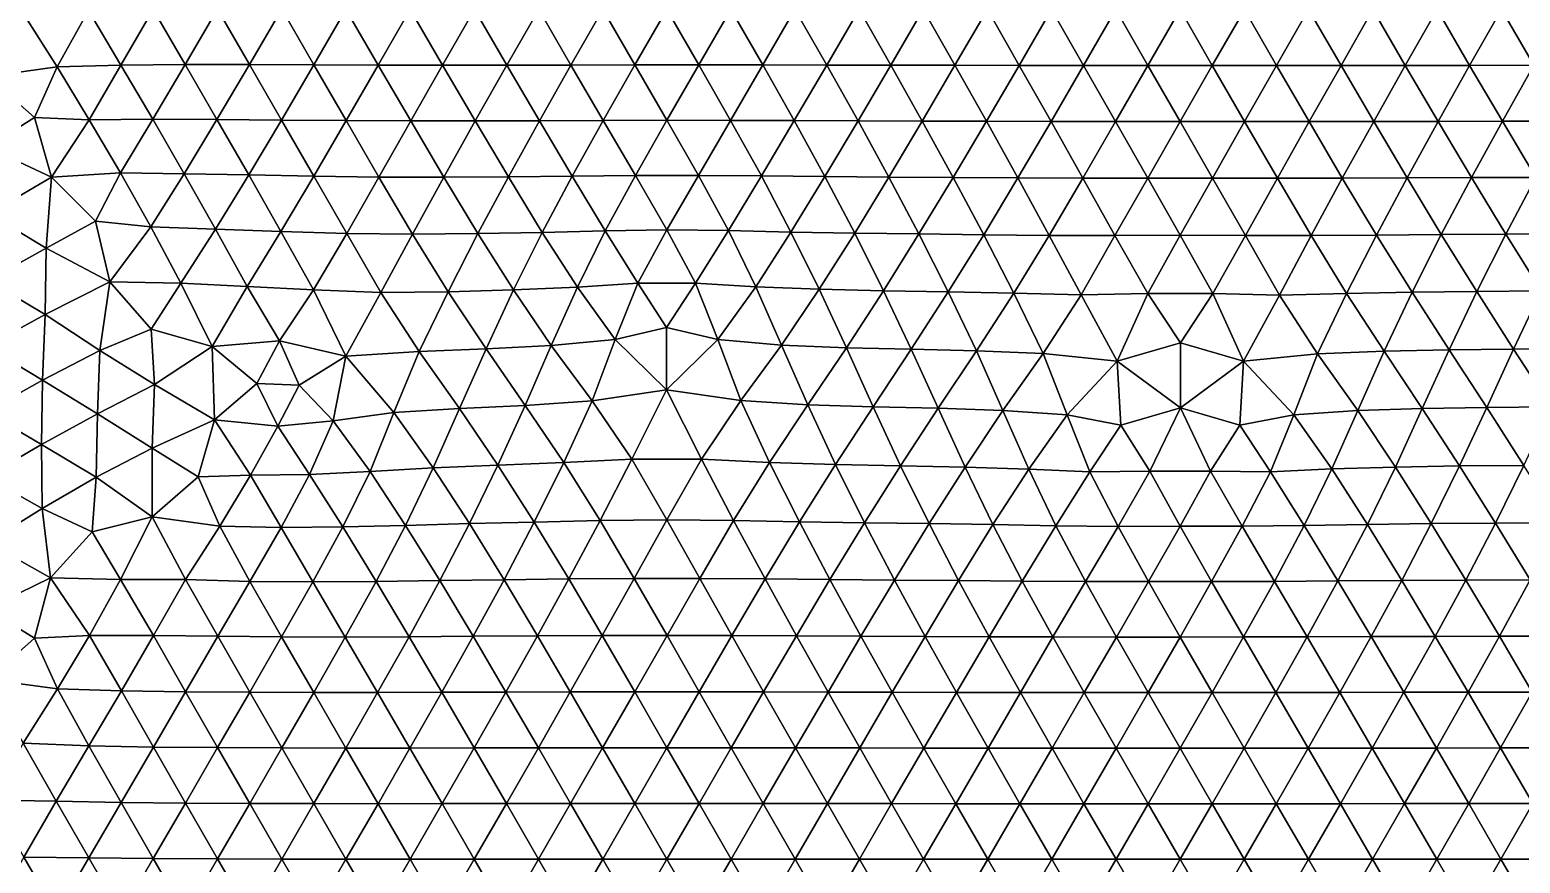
# Model space of a CAD drawing. Header units: metres. Extents: x 2 to 72, y -280 to 0.
# Drawn here: x 4.914 to 9.56, y -5.26 to -2.662 of the extents above; entities that cross this region are included whole.
import ezdxf

# ---------------------------------------------------------------- set-up
doc = ezdxf.new("R2010")
doc.units = ezdxf.units.M

msp = doc.modelspace()

# ---------------------------------------------------------------- linework, layer by layer
at = {"layer": 'layer', "color": 0}
for points in [[(5.29849, -2.59886), (5.09741, -2.60207), (5.19859, -2.7717)], [(5.39837, -2.77), (5.29849, -2.59886), (5.19859, -2.7717)], [(5.49897, -2.59778), (5.29849, -2.59886), (5.39837, -2.77)], [(5.59877, -2.77015), (5.49897, -2.59778), (5.39837, -2.77)], [(5.6994, -2.59772), (5.49897, -2.59778), (5.59877, -2.77015)], [(5.7995, -2.77091), (5.6994, -2.59772), (5.59877, -2.77015)], [(5.89984, -2.598), (5.6994, -2.59772), (5.7995, -2.77091)], [(6.00031, -2.77162), (5.89984, -2.598), (5.7995, -2.77091)], [(6.10024, -2.59826), (5.89984, -2.598), (6.00031, -2.77162)], [(6.20098, -2.77196), (6.10024, -2.59826), (6.00031, -2.77162)], [(6.30052, -2.59837), (6.10024, -2.59826), (6.20098, -2.77196)], [(6.40132, -2.7719), (6.30052, -2.59837), (6.20098, -2.77196)], [(6.5006, -2.59831), (6.30052, -2.59837), (6.40132, -2.7719)], [(6.6012, -2.77158), (6.5006, -2.59831), (6.40132, -2.7719)], [(6.70046, -2.59817), (6.5006, -2.59831), (6.6012, -2.77158)], [(6.80061, -2.77124), (6.70046, -2.59817), (6.6012, -2.77158)], [(6.90013, -2.59806), (6.70046, -2.59817), (6.80061, -2.77124)], [(6.99974, -2.77112), (6.90013, -2.59806), (6.80061, -2.77124)], [(7.09972, -2.59806), (6.90013, -2.59806), (6.99974, -2.77112)], [(7.19889, -2.7713), (7.09972, -2.59806), (6.99974, -2.77112)], [(7.29935, -2.59818), (7.09972, -2.59806), (7.19889, -2.7713)], [(7.39829, -2.77167), (7.29935, -2.59818), (7.19889, -2.7713)], [(7.49912, -2.59836), (7.29935, -2.59818), (7.39829, -2.77167)], [(7.59802, -2.77208), (7.49912, -2.59836), (7.39829, -2.77167)], [(7.69903, -2.59854), (7.49912, -2.59836), (7.59802, -2.77208)], [(7.79806, -2.77244), (7.69903, -2.59854), (7.59802, -2.77208)], [(7.8991, -2.59871), (7.69903, -2.59854), (7.79806, -2.77244)], [(7.99837, -2.77273), (7.8991, -2.59871), (7.79806, -2.77244)], [(8.09928, -2.59883), (7.8991, -2.59871), (7.99837, -2.77273)], [(8.19888, -2.77292), (8.09928, -2.59883), (7.99837, -2.77273)], [(8.29954, -2.59891), (8.09928, -2.59883), (8.19888, -2.77292)], [(8.39947, -2.77302), (8.29954, -2.59891), (8.19888, -2.77292)], [(8.49984, -2.59895), (8.29954, -2.59891), (8.39947, -2.77302)], [(8.60009, -2.77307), (8.49984, -2.59895), (8.39947, -2.77302)], [(8.70016, -2.59897), (8.49984, -2.59895), (8.60009, -2.77307)], [(8.80071, -2.77308), (8.70016, -2.59897), (8.60009, -2.77307)], [(8.90046, -2.59896), (8.70016, -2.59897), (8.80071, -2.77308)], [(9.00129, -2.77301), (8.90046, -2.59896), (8.80071, -2.77308)], [(9.10073, -2.59891), (8.90046, -2.59896), (9.00129, -2.77301)], [(9.20176, -2.77287), (9.10073, -2.59891), (9.00129, -2.77301)], [(9.30093, -2.59884), (9.10073, -2.59891), (9.20176, -2.77287)], [(9.40207, -2.77269), (9.30093, -2.59884), (9.20176, -2.77287)], [(9.50106, -2.59874), (9.30093, -2.59884), (9.40207, -2.77269)], [(9.60222, -2.77247), (9.50106, -2.59874), (9.40207, -2.77269)], [(9.7011, -2.59863), (9.50106, -2.59874), (9.60222, -2.77247)], [(4.99995, -2.77753), (4.89275, -2.60913), (4.78391, -2.80696)], [(5.09741, -2.60207), (4.89275, -2.60913), (4.99995, -2.77753)], [(5.19859, -2.7717), (5.09741, -2.60207), (4.99995, -2.77753)], [(4.99995, -2.77753), (4.78391, -2.80696), (4.92882, -2.93503)], [(5.09988, -2.94217), (4.99995, -2.77753), (4.92882, -2.93503)], [(5.19859, -2.7717), (4.99995, -2.77753), (5.09988, -2.94217)], [(5.29762, -2.94053), (5.19859, -2.7717), (5.09988, -2.94217)], [(5.39837, -2.77), (5.19859, -2.7717), (5.29762, -2.94053)], [(5.49755, -2.94143), (5.39837, -2.77), (5.29762, -2.94053)], [(5.59877, -2.77015), (5.39837, -2.77), (5.49755, -2.94143)], [(5.69863, -2.94329), (5.59877, -2.77015), (5.49755, -2.94143)], [(5.7995, -2.77091), (5.59877, -2.77015), (5.69863, -2.94329)], [(5.90016, -2.94501), (5.7995, -2.77091), (5.69863, -2.94329)], [(6.00031, -2.77162), (5.7995, -2.77091), (5.90016, -2.94501)], [(6.10165, -2.94599), (6.00031, -2.77162), (5.90016, -2.94501)], [(6.20098, -2.77196), (6.00031, -2.77162), (6.10165, -2.94599)], [(6.30266, -2.94605), (6.20098, -2.77196), (6.10165, -2.94599)], [(6.40132, -2.7719), (6.20098, -2.77196), (6.30266, -2.94605)], [(6.50282, -2.9454), (6.40132, -2.7719), (6.30266, -2.94605)], [(6.6012, -2.77158), (6.40132, -2.7719), (6.50282, -2.9454)], [(6.70195, -2.94449), (6.6012, -2.77158), (6.50282, -2.9454)], [(6.80061, -2.77124), (6.6012, -2.77158), (6.70195, -2.94449)], [(6.90024, -2.94394), (6.80061, -2.77124), (6.70195, -2.94449)], [(6.99974, -2.77112), (6.80061, -2.77124), (6.90024, -2.94394)], [(7.09833, -2.94411), (6.99974, -2.77112), (6.90024, -2.94394)], [(7.19889, -2.7713), (6.99974, -2.77112), (7.09833, -2.94411)], [(7.29686, -2.94485), (7.19889, -2.7713), (7.09833, -2.94411)], [(7.39829, -2.77167), (7.19889, -2.7713), (7.29686, -2.94485)], [(7.49609, -2.94573), (7.39829, -2.77167), (7.29686, -2.94485)], [(7.59802, -2.77208), (7.39829, -2.77167), (7.49609, -2.94573)], [(7.696, -2.94652), (7.59802, -2.77208), (7.49609, -2.94573)], [(7.79806, -2.77244), (7.59802, -2.77208), (7.696, -2.94652)], [(7.89646, -2.94717), (7.79806, -2.77244), (7.696, -2.94652)], [(7.99837, -2.77273), (7.79806, -2.77244), (7.89646, -2.94717)], [(8.09738, -2.94764), (7.99837, -2.77273), (7.89646, -2.94717)], [(8.19888, -2.77292), (7.99837, -2.77273), (8.09738, -2.94764)], [(8.29854, -2.94788), (8.19888, -2.77292), (8.09738, -2.94764)], [(8.39947, -2.77302), (8.19888, -2.77292), (8.29854, -2.94788)], [(8.49974, -2.94798), (8.39947, -2.77302), (8.29854, -2.94788)], [(8.60009, -2.77307), (8.39947, -2.77302), (8.49974, -2.94798)], [(8.70094, -2.94804), (8.60009, -2.77307), (8.49974, -2.94798)], [(8.80071, -2.77308), (8.60009, -2.77307), (8.70094, -2.94804)], [(8.90213, -2.94798), (8.80071, -2.77308), (8.70094, -2.94804)], [(9.00129, -2.77301), (8.80071, -2.77308), (8.90213, -2.94798)], [(9.10317, -2.94772), (9.00129, -2.77301), (8.90213, -2.94798)], [(9.20176, -2.77287), (9.00129, -2.77301), (9.10317, -2.94772)], [(9.30389, -2.94736), (9.20176, -2.77287), (9.10317, -2.94772)], [(9.40207, -2.77269), (9.20176, -2.77287), (9.30389, -2.94736)], [(9.50429, -2.94696), (9.40207, -2.77269), (9.30389, -2.94736)], [(9.60222, -2.77247), (9.40207, -2.77269), (9.50429, -2.94696)], [(9.70439, -2.9465), (9.60222, -2.77247), (9.50429, -2.94696)], [(4.78391, -2.80696), (4.78154, -3.02781), (4.92882, -2.93503)], [(4.92882, -2.93503), (4.78154, -3.02781), (4.98196, -3.12133)], [(4.92882, -2.93503), (4.98196, -3.12133), (5.09988, -2.94217)], [(5.09988, -2.94217), (4.98196, -3.12133), (5.19683, -3.10791)], [(5.29762, -2.94053), (5.09988, -2.94217), (5.19683, -3.10791)], [(5.39533, -3.11053), (5.29762, -2.94053), (5.19683, -3.10791)], [(5.49755, -2.94143), (5.29762, -2.94053), (5.39533, -3.11053)], [(5.59667, -3.11451), (5.49755, -2.94143), (5.39533, -3.11053)], [(5.69863, -2.94329), (5.49755, -2.94143), (5.59667, -3.11451)], [(5.7993, -3.11831), (5.69863, -2.94329), (5.59667, -3.11451)], [(5.90016, -2.94501), (5.69863, -2.94329), (5.7993, -3.11831)], [(6.00228, -3.12079), (5.90016, -2.94501), (5.7993, -3.11831)], [(6.10165, -2.94599), (5.90016, -2.94501), (6.00228, -3.12079)], [(6.20478, -3.12137), (6.10165, -2.94599), (6.00228, -3.12079)], [(6.30266, -2.94605), (6.10165, -2.94599), (6.20478, -3.12137)], [(6.40596, -3.12029), (6.30266, -2.94605), (6.20478, -3.12137)], [(6.50282, -2.9454), (6.30266, -2.94605), (6.40596, -3.12029)], [(6.60515, -3.11823), (6.50282, -2.9454), (6.40596, -3.12029)], [(6.70195, -2.94449), (6.50282, -2.9454), (6.60515, -3.11823)], [(6.80221, -3.11635), (6.70195, -2.94449), (6.60515, -3.11823)], [(6.90024, -2.94394), (6.70195, -2.94449), (6.80221, -3.11635)], [(6.99811, -3.11603), (6.90024, -2.94394), (6.80221, -3.11635)], [(7.09833, -2.94411), (6.90024, -2.94394), (6.99811, -3.11603)], [(7.1946, -3.11741), (7.09833, -2.94411), (6.99811, -3.11603)], [(7.29686, -2.94485), (7.09833, -2.94411), (7.1946, -3.11741)], [(7.39266, -3.11934), (7.29686, -2.94485), (7.1946, -3.11741)], [(7.49609, -2.94573), (7.29686, -2.94485), (7.39266, -3.11934)], [(7.59214, -3.121), (7.49609, -2.94573), (7.39266, -3.11934)], [(7.696, -2.94652), (7.49609, -2.94573), (7.59214, -3.121)], [(7.79269, -3.12234), (7.696, -2.94652), (7.59214, -3.121)], [(7.89646, -2.94717), (7.696, -2.94652), (7.79269, -3.12234)], [(7.9942, -3.12348), (7.89646, -2.94717), (7.79269, -3.12234)], [(8.09738, -2.94764), (7.89646, -2.94717), (7.9942, -3.12348)], [(8.19643, -3.12415), (8.09738, -2.94764), (7.9942, -3.12348)], [(8.29854, -2.94788), (8.09738, -2.94764), (8.19643, -3.12415)], [(8.39872, -3.12427), (8.29854, -2.94788), (8.19643, -3.12415)], [(8.49974, -2.94798), (8.29854, -2.94788), (8.39872, -3.12427)], [(8.60085, -3.12439), (8.49974, -2.94798), (8.39872, -3.12427)], [(8.70094, -2.94804), (8.49974, -2.94798), (8.60085, -3.12439)], [(8.80311, -3.12452), (8.70094, -2.94804), (8.60085, -3.12439)], [(8.90213, -2.94798), (8.70094, -2.94804), (8.80311, -3.12452)], [(9.00534, -3.12412), (8.90213, -2.94798), (8.80311, -3.12452)], [(9.10317, -2.94772), (8.90213, -2.94798), (9.00534, -3.12412)], [(9.20699, -3.12335), (9.10317, -2.94772), (9.00534, -3.12412)], [(9.30389, -2.94736), (9.10317, -2.94772), (9.20699, -3.12335)], [(9.40792, -3.12259), (9.30389, -2.94736), (9.20699, -3.12335)], [(9.50429, -2.94696), (9.30389, -2.94736), (9.40792, -3.12259)], [(9.60831, -3.1218), (9.50429, -2.94696), (9.40792, -3.12259)], [(9.70439, -2.9465), (9.50429, -2.94696), (9.60831, -3.1218)], [(4.78154, -3.02781), (4.78653, -3.23535), (4.98196, -3.12133)], [(4.98196, -3.12133), (5.11923, -3.25886), (5.19683, -3.10791)], [(5.19683, -3.10791), (5.11923, -3.25886), (5.29162, -3.27605)], [(5.39533, -3.11053), (5.19683, -3.10791), (5.29162, -3.27605)], [(5.49276, -3.28372), (5.39533, -3.11053), (5.29162, -3.27605)], [(5.59667, -3.11451), (5.39533, -3.11053), (5.49276, -3.28372)], [(4.98196, -3.12133), (4.78653, -3.23535), (4.96529, -3.34261)], [(4.98196, -3.12133), (4.96529, -3.34261), (5.11923, -3.25886)], [(5.69679, -3.291), (5.59667, -3.11451), (5.49276, -3.28372)], [(5.7993, -3.11831), (5.59667, -3.11451), (5.69679, -3.291)], [(5.90199, -3.29677), (5.7993, -3.11831), (5.69679, -3.291)], [(6.00228, -3.12079), (5.7993, -3.11831), (5.90199, -3.29677)], [(6.10745, -3.29895), (6.00228, -3.12079), (5.90199, -3.29677)], [(6.20478, -3.12137), (6.00228, -3.12079), (6.10745, -3.29895)], [(6.31116, -3.29742), (6.20478, -3.12137), (6.10745, -3.29895)], [(6.40596, -3.12029), (6.20478, -3.12137), (6.31116, -3.29742)], [(6.5117, -3.29371), (6.40596, -3.12029), (6.31116, -3.29742)], [(6.60515, -3.11823), (6.40596, -3.12029), (6.5117, -3.29371)], [(6.70792, -3.2887), (6.60515, -3.11823), (6.5117, -3.29371)], [(6.80221, -3.11635), (6.60515, -3.11823), (6.70792, -3.2887)], [(6.89994, -3.28582), (6.80221, -3.11635), (6.70792, -3.2887)], [(6.99811, -3.11603), (6.80221, -3.11635), (6.89994, -3.28582)], [(7.09164, -3.28789), (6.99811, -3.11603), (6.89994, -3.28582)], [(7.1946, -3.11741), (6.99811, -3.11603), (7.09164, -3.28789)], [(7.28686, -3.29229), (7.1946, -3.11741), (7.09164, -3.28789)], [(7.39266, -3.11934), (7.1946, -3.11741), (7.28686, -3.29229)], [(7.48544, -3.29584), (7.39266, -3.11934), (7.28686, -3.29229)], [(7.59214, -3.121), (7.39266, -3.11934), (7.48544, -3.29584)], [(7.68587, -3.29837), (7.59214, -3.121), (7.48544, -3.29584)], [(7.79269, -3.12234), (7.59214, -3.121), (7.68587, -3.29837)], [(7.88785, -3.3006), (7.79269, -3.12234), (7.68587, -3.29837)], [(7.9942, -3.12348), (7.79269, -3.12234), (7.88785, -3.3006)], [(8.09174, -3.30279), (7.9942, -3.12348), (7.88785, -3.3006)], [(8.19643, -3.12415), (7.9942, -3.12348), (8.09174, -3.30279)], [(8.29645, -3.30319), (8.19643, -3.12415), (8.09174, -3.30279)], [(8.39872, -3.12427), (8.19643, -3.12415), (8.29645, -3.30319)], [(8.50003, -3.30263), (8.39872, -3.12427), (8.29645, -3.30319)], [(8.60085, -3.12439), (8.39872, -3.12427), (8.50003, -3.30263)], [(8.70353, -3.30351), (8.60085, -3.12439), (8.50003, -3.30263)], [(8.80311, -3.12452), (8.60085, -3.12439), (8.70353, -3.30351)], [(8.90806, -3.30344), (8.80311, -3.12452), (8.70353, -3.30351)], [(9.00534, -3.12412), (8.80311, -3.12452), (8.90806, -3.30344)], [(9.11183, -3.30165), (9.00534, -3.12412), (8.90806, -3.30344)], [(9.20699, -3.12335), (9.00534, -3.12412), (9.11183, -3.30165)], [(9.31388, -3.30007), (9.20699, -3.12335), (9.11183, -3.30165)], [(9.40792, -3.12259), (9.20699, -3.12335), (9.31388, -3.30007)], [(9.51481, -3.29879), (9.40792, -3.12259), (9.31388, -3.30007)], [(9.60831, -3.1218), (9.40792, -3.12259), (9.51481, -3.29879)], [(9.71509, -3.29732), (9.60831, -3.1218), (9.51481, -3.29879)], [(4.78653, -3.23535), (4.78312, -3.44396), (4.96529, -3.34261)], [(5.11923, -3.25886), (4.96529, -3.34261), (5.16364, -3.44742)], [(5.11923, -3.25886), (5.16364, -3.44742), (5.29162, -3.27605)], [(5.29162, -3.27605), (5.16364, -3.44742), (5.38553, -3.45133)], [(5.49276, -3.28372), (5.29162, -3.27605), (5.38553, -3.45133)], [(5.59171, -3.46231), (5.49276, -3.28372), (5.38553, -3.45133)], [(5.69679, -3.291), (5.49276, -3.28372), (5.59171, -3.46231)], [(5.79858, -3.47308), (5.69679, -3.291), (5.59171, -3.46231)], [(5.90199, -3.29677), (5.69679, -3.291), (5.79858, -3.47308)], [(6.00875, -3.48131), (5.90199, -3.29677), (5.79858, -3.47308)], [(6.10745, -3.29895), (5.90199, -3.29677), (6.00875, -3.48131)], [(6.31116, -3.29742), (6.10745, -3.29895), (6.21844, -3.47839)], [(6.42235, -3.47286), (6.31116, -3.29742), (6.21844, -3.47839)], [(6.5117, -3.29371), (6.31116, -3.29742), (6.42235, -3.47286)], [(6.62097, -3.46408), (6.5117, -3.29371), (6.42235, -3.47286)], [(6.70792, -3.2887), (6.5117, -3.29371), (6.62097, -3.46408)], [(6.8091, -3.45211), (6.70792, -3.2887), (6.62097, -3.46408)], [(6.89994, -3.28582), (6.70792, -3.2887), (6.8091, -3.45211)], [(6.98962, -3.45168), (6.89994, -3.28582), (6.8091, -3.45211)], [(7.09164, -3.28789), (6.89994, -3.28582), (6.98962, -3.45168)], [(7.17727, -3.46279), (7.09164, -3.28789), (6.98962, -3.45168)], [(7.28686, -3.29229), (7.09164, -3.28789), (7.17727, -3.46279)], [(7.37452, -3.47067), (7.28686, -3.29229), (7.17727, -3.46279)], [(7.48544, -3.29584), (7.28686, -3.29229), (7.37452, -3.47067)], [(7.57493, -3.47531), (7.48544, -3.29584), (7.37452, -3.47067)], [(7.68587, -3.29837), (7.48544, -3.29584), (7.57493, -3.47531)], [(9.71509, -3.29732), (9.51481, -3.29879), (9.62546, -3.47615)], [(4.96529, -3.34261), (4.78312, -3.44396), (4.9623, -3.54956)], [(4.96529, -3.34261), (4.9623, -3.54956), (5.16364, -3.44742)], [(6.21844, -3.47839), (6.10745, -3.29895), (6.00875, -3.48131)], [(7.77692, -3.47874), (7.68587, -3.29837), (7.57493, -3.47531)], [(7.88785, -3.3006), (7.68587, -3.29837), (7.77692, -3.47874)], [(7.98152, -3.48295), (7.88785, -3.3006), (7.77692, -3.47874)], [(8.09174, -3.30279), (7.88785, -3.3006), (7.98152, -3.48295)], [(8.19131, -3.48842), (8.09174, -3.30279), (7.98152, -3.48295)], [(8.29645, -3.30319), (8.09174, -3.30279), (8.19131, -3.48842)], [(8.3992, -3.48354), (8.29645, -3.30319), (8.19131, -3.48842)], [(8.50003, -3.30263), (8.29645, -3.30319), (8.3992, -3.48354)], [(8.60169, -3.48372), (8.50003, -3.30263), (8.3992, -3.48354)], [(8.70353, -3.30351), (8.50003, -3.30263), (8.60169, -3.48372)], [(8.80929, -3.48896), (8.70353, -3.30351), (8.60169, -3.48372)], [(8.90806, -3.30344), (8.70353, -3.30351), (8.80929, -3.48896)], [(9.01868, -3.48385), (8.90806, -3.30344), (8.80929, -3.48896)], [(9.11183, -3.30165), (8.90806, -3.30344), (9.01868, -3.48385)], [(9.2229, -3.48019), (9.11183, -3.30165), (9.01868, -3.48385)], [(9.31388, -3.30007), (9.11183, -3.30165), (9.2229, -3.48019)], [(9.42465, -3.47801), (9.31388, -3.30007), (9.2229, -3.48019)], [(9.51481, -3.29879), (9.31388, -3.30007), (9.42465, -3.47801)], [(9.62546, -3.47615), (9.51481, -3.29879), (9.42465, -3.47801)], [(4.78312, -3.44396), (4.77974, -3.64937), (4.9623, -3.54956)], [(5.16364, -3.44742), (4.9623, -3.54956), (5.13298, -3.6615)], [(5.16364, -3.44742), (5.13298, -3.6615), (5.29312, -3.59475)], [(5.16364, -3.44742), (5.29312, -3.59475), (5.38553, -3.45133)], [(5.38553, -3.45133), (5.29312, -3.59475), (5.48252, -3.64947)], [(5.38553, -3.45133), (5.48252, -3.64947), (5.59171, -3.46231)], [(5.59171, -3.46231), (5.48252, -3.64947), (5.69224, -3.63205)], [(5.79858, -3.47308), (5.59171, -3.46231), (5.69224, -3.63205)], [(5.89927, -3.67898), (5.79858, -3.47308), (5.69224, -3.63205)], [(6.00875, -3.48131), (5.79858, -3.47308), (5.89927, -3.67898)], [(6.12777, -3.66507), (6.00875, -3.48131), (5.89927, -3.67898)], [(6.21844, -3.47839), (6.00875, -3.48131), (6.12777, -3.66507)], [(6.33628, -3.65658), (6.21844, -3.47839), (6.12777, -3.66507)], [(6.42235, -3.47286), (6.21844, -3.47839), (6.33628, -3.65658)], [(6.53984, -3.64639), (6.42235, -3.47286), (6.33628, -3.65658)], [(6.62097, -3.46408), (6.42235, -3.47286), (6.53984, -3.64639)], [(6.73848, -3.62764), (6.62097, -3.46408), (6.53984, -3.64639)], [(6.8091, -3.45211), (6.62097, -3.46408), (6.73848, -3.62764)], [(6.89878, -3.5903), (6.8091, -3.45211), (6.73848, -3.62764)], [(6.98962, -3.45168), (6.8091, -3.45211), (6.89878, -3.5903)], [(7.05903, -3.62704), (6.98962, -3.45168), (6.89878, -3.5903)], [(7.17727, -3.46279), (6.98962, -3.45168), (7.05903, -3.62704)], [(7.25745, -3.64479), (7.17727, -3.46279), (7.05903, -3.62704)], [(7.37452, -3.47067), (7.17727, -3.46279), (7.25745, -3.64479)], [(7.45942, -3.65307), (7.37452, -3.47067), (7.25745, -3.64479)], [(7.57493, -3.47531), (7.37452, -3.47067), (7.45942, -3.65307)], [(7.66159, -3.65768), (7.57493, -3.47531), (7.45942, -3.65307)], [(7.77692, -3.47874), (7.57493, -3.47531), (7.66159, -3.65768)], [(7.86486, -3.66245), (7.77692, -3.47874), (7.66159, -3.65768)], [(7.98152, -3.48295), (7.77692, -3.47874), (7.86486, -3.66245)], [(8.07297, -3.67159), (7.98152, -3.48295), (7.86486, -3.66245)], [(8.19131, -3.48842), (7.98152, -3.48295), (8.07297, -3.67159)], [(8.3992, -3.48354), (8.19131, -3.48842), (8.304, -3.69469)], [(8.5008, -3.63736), (8.3992, -3.48354), (8.304, -3.69469)], [(8.60169, -3.48372), (8.3992, -3.48354), (8.5008, -3.63736)], [(8.69757, -3.69498), (8.60169, -3.48372), (8.5008, -3.63736)], [(8.80929, -3.48896), (8.60169, -3.48372), (8.69757, -3.69498)], [(9.01868, -3.48385), (8.80929, -3.48896), (8.92809, -3.67212)], [(9.13554, -3.66333), (9.01868, -3.48385), (8.92809, -3.67212)], [(9.2229, -3.48019), (9.01868, -3.48385), (9.13554, -3.66333)], [(9.33799, -3.65944), (9.2229, -3.48019), (9.13554, -3.66333)], [(9.42465, -3.47801), (9.2229, -3.48019), (9.33799, -3.65944)], [(9.53912, -3.65722), (9.42465, -3.47801), (9.33799, -3.65944)], [(9.62546, -3.47615), (9.42465, -3.47801), (9.53912, -3.65722)], [(9.74027, -3.65469), (9.62546, -3.47615), (9.53912, -3.65722)], [(8.304, -3.69469), (8.19131, -3.48842), (8.07297, -3.67159)], [(8.92809, -3.67212), (8.80929, -3.48896), (8.69757, -3.69498)], [(4.9623, -3.54956), (4.77974, -3.64937), (4.95402, -3.75427)], [(4.9623, -3.54956), (4.95402, -3.75427), (5.13298, -3.6615)], [(5.29312, -3.59475), (5.13298, -3.6615), (5.30308, -3.7674)], [(5.29312, -3.59475), (5.30308, -3.7674), (5.48252, -3.64947)], [(6.89878, -3.5903), (6.73848, -3.62764), (6.89873, -3.78463)], [(7.05903, -3.62704), (6.89878, -3.5903), (6.89873, -3.78463)], [(4.77974, -3.64937), (4.77708, -3.8528), (4.95402, -3.75427)], [(5.13298, -3.6615), (4.95402, -3.75427), (5.12573, -3.85959)], [(5.13298, -3.6615), (5.12573, -3.85959), (5.30308, -3.7674)], [(5.48252, -3.64947), (5.30308, -3.7674), (5.49054, -3.87825)], [(5.48252, -3.64947), (5.62182, -3.76495), (5.69224, -3.63205)], [(5.48252, -3.64947), (5.49054, -3.87825), (5.62182, -3.76495)], [(5.69224, -3.63205), (5.62182, -3.76495), (5.75369, -3.77003)], [(5.89927, -3.67898), (5.69224, -3.63205), (5.75369, -3.77003)], [(6.12777, -3.66507), (5.89927, -3.67898), (6.04889, -3.85558)], [(6.04889, -3.85558), (6.25338, -3.84314), (6.12777, -3.66507)], [(6.33628, -3.65658), (6.12777, -3.66507), (6.25338, -3.84314)], [(6.25338, -3.84314), (6.45842, -3.83327), (6.33628, -3.65658)], [(6.53984, -3.64639), (6.33628, -3.65658), (6.45842, -3.83327)], [(6.45842, -3.83327), (6.66744, -3.81857), (6.53984, -3.64639)], [(6.73848, -3.62764), (6.53984, -3.64639), (6.66744, -3.81857)], [(6.66744, -3.81857), (6.89873, -3.78463), (6.73848, -3.62764)], [(6.89873, -3.78463), (7.13021, -3.81799), (7.05903, -3.62704)], [(7.25745, -3.64479), (7.05903, -3.62704), (7.13021, -3.81799)], [(7.13021, -3.81799), (7.33928, -3.83113), (7.25745, -3.64479)], [(7.45942, -3.65307), (7.25745, -3.64479), (7.33928, -3.83113)], [(7.33928, -3.83113), (7.54318, -3.83745), (7.45942, -3.65307)], [(7.66159, -3.65768), (7.45942, -3.65307), (7.54318, -3.83745)], [(7.54318, -3.83745), (7.74552, -3.84207), (7.66159, -3.65768)], [(7.86486, -3.66245), (7.66159, -3.65768), (7.74552, -3.84207)], [(7.74552, -3.84207), (7.94753, -3.84878), (7.86486, -3.66245)], [(8.07297, -3.67159), (7.86486, -3.66245), (7.94753, -3.84878)], [(8.5008, -3.63736), (8.304, -3.69469), (8.50069, -3.84084)], [(8.69757, -3.69498), (8.5008, -3.63736), (8.50069, -3.84084)], [(9.13554, -3.66333), (8.92809, -3.67212), (9.0533, -3.84904)], [(9.0533, -3.84904), (9.25449, -3.84289), (9.13554, -3.66333)], [(9.33799, -3.65944), (9.13554, -3.66333), (9.25449, -3.84289)], [(9.25449, -3.84289), (9.45544, -3.83991), (9.33799, -3.65944)], [(9.53912, -3.65722), (9.33799, -3.65944), (9.45544, -3.83991)], [(9.45544, -3.83991), (9.65671, -3.83767), (9.53912, -3.65722)], [(9.74027, -3.65469), (9.53912, -3.65722), (9.65671, -3.83767)], [(5.75369, -3.77003), (5.85968, -3.88127), (5.89927, -3.67898)], [(5.85968, -3.88127), (6.04889, -3.85558), (5.89927, -3.67898)], [(7.94753, -3.84878), (8.14721, -3.86269), (8.07297, -3.67159)], [(8.304, -3.69469), (8.07297, -3.67159), (8.14721, -3.86269)], [(8.14721, -3.86269), (8.31494, -3.89413), (8.304, -3.69469)], [(8.31494, -3.89413), (8.50069, -3.84084), (8.304, -3.69469)], [(8.50069, -3.84084), (8.6864, -3.89409), (8.69757, -3.69498)], [(8.6864, -3.89409), (8.85406, -3.86289), (8.69757, -3.69498)], [(8.92809, -3.67212), (8.69757, -3.69498), (8.85406, -3.86289)], [(8.85406, -3.86289), (9.0533, -3.84904), (8.92809, -3.67212)], [(4.95402, -3.75427), (4.77708, -3.8528), (4.95072, -3.95517)], [(4.95402, -3.75427), (4.95072, -3.95517), (5.12573, -3.85959)], [(5.30308, -3.7674), (5.12573, -3.85959), (5.29571, -3.96594)], [(5.30308, -3.7674), (5.29571, -3.96594), (5.49054, -3.87825)], [(5.62182, -3.76495), (5.49054, -3.87825), (5.6872, -3.8981)], [(5.62182, -3.76495), (5.6872, -3.8981), (5.75369, -3.77003)], [(5.6872, -3.8981), (5.85968, -3.88127), (5.75369, -3.77003)], [(6.66744, -3.81857), (6.79098, -4.001), (6.89873, -3.78463)], [(6.79098, -4.001), (7.00786, -4.00092), (6.89873, -3.78463)], [(6.89873, -3.78463), (7.00786, -4.00092), (7.13021, -3.81799)], [(4.77708, -3.8528), (4.77742, -4.05542), (4.95072, -3.95517)], [(5.85968, -3.88127), (5.97504, -4.03856), (6.04889, -3.85558)], [(5.97504, -4.03856), (6.17135, -4.02774), (6.04889, -3.85558)], [(6.04889, -3.85558), (6.17135, -4.02774), (6.25338, -3.84314)], [(6.17135, -4.02774), (6.37318, -4.01955), (6.25338, -3.84314)], [(6.25338, -3.84314), (6.37318, -4.01955), (6.45842, -3.83327)], [(6.37318, -4.01955), (6.57873, -4.01126), (6.45842, -3.83327)], [(6.45842, -3.83327), (6.57873, -4.01126), (6.66744, -3.81857)], [(6.57873, -4.01126), (6.79098, -4.001), (6.66744, -3.81857)], [(7.00786, -4.00092), (7.22035, -4.01055), (7.13021, -3.81799)], [(7.13021, -3.81799), (7.22035, -4.01055), (7.33928, -3.83113)], [(7.22035, -4.01055), (7.42615, -4.01688), (7.33928, -3.83113)], [(7.33928, -3.83113), (7.42615, -4.01688), (7.54318, -3.83745)], [(7.42615, -4.01688), (7.62873, -4.02097), (7.54318, -3.83745)], [(7.54318, -3.83745), (7.62873, -4.02097), (7.74552, -3.84207)], [(7.62873, -4.02097), (7.82953, -4.02514), (7.74552, -3.84207)], [(7.74552, -3.84207), (7.82953, -4.02514), (7.94753, -3.84878)], [(7.82953, -4.02514), (8.02775, -4.03151), (7.94753, -3.84878)], [(7.94753, -3.84878), (8.02775, -4.03151), (8.14721, -3.86269)], [(8.31494, -3.89413), (8.4056, -4.03837), (8.50069, -3.84084)], [(8.4056, -4.03837), (8.59477, -4.03828), (8.50069, -3.84084)], [(8.50069, -3.84084), (8.59477, -4.03828), (8.6864, -3.89409)], [(8.85406, -3.86289), (8.97276, -4.03127), (9.0533, -3.84904)], [(8.97276, -4.03127), (9.17066, -4.02514), (9.0533, -3.84904)], [(9.0533, -3.84904), (9.17066, -4.02514), (9.25449, -3.84289)], [(9.17066, -4.02514), (9.37061, -4.02185), (9.25449, -3.84289)], [(9.25449, -3.84289), (9.37061, -4.02185), (9.45544, -3.83991)], [(9.37061, -4.02185), (9.57133, -4.01989), (9.45544, -3.83991)], [(9.45544, -3.83991), (9.57133, -4.01989), (9.65671, -3.83767)], [(5.12573, -3.85959), (4.95072, -3.95517), (5.12114, -4.05686)], [(5.12573, -3.85959), (5.12114, -4.05686), (5.29571, -3.96594)], [(5.49054, -3.87825), (5.29571, -3.96594), (5.43901, -4.05616)], [(5.49054, -3.87825), (5.43901, -4.05616), (5.60275, -4.05006)], [(5.49054, -3.87825), (5.60275, -4.05006), (5.6872, -3.8981)], [(5.60275, -4.05006), (5.7862, -4.04886), (5.6872, -3.8981)], [(5.6872, -3.8981), (5.7862, -4.04886), (5.85968, -3.88127)], [(5.7862, -4.04886), (5.97504, -4.03856), (5.85968, -3.88127)], [(8.02775, -4.03151), (8.21849, -4.04041), (8.14721, -3.86269)], [(8.14721, -3.86269), (8.21849, -4.04041), (8.31494, -3.89413)], [(8.21849, -4.04041), (8.4056, -4.03837), (8.31494, -3.89413)], [(8.59477, -4.03828), (8.78199, -4.0402), (8.6864, -3.89409)], [(8.6864, -3.89409), (8.78199, -4.0402), (8.85406, -3.86289)], [(8.78199, -4.0402), (8.97276, -4.03127), (8.85406, -3.86289)], [(4.95072, -3.95517), (4.77742, -4.05542), (4.95262, -4.15424)], [(4.95072, -3.95517), (4.95262, -4.15424), (5.12114, -4.05686)], [(5.29571, -3.96594), (5.12114, -4.05686), (5.29555, -4.18079)], [(5.29571, -3.96594), (5.29555, -4.18079), (5.43901, -4.05616)], [(5.7862, -4.04886), (5.89018, -4.21213), (5.97504, -4.03856)], [(5.89018, -4.21213), (6.08559, -4.20695), (5.97504, -4.03856)], [(5.97504, -4.03856), (6.08559, -4.20695), (6.17135, -4.02774)], [(6.08559, -4.20695), (6.28463, -4.2015), (6.17135, -4.02774)], [(6.17135, -4.02774), (6.28463, -4.2015), (6.37318, -4.01955)], [(6.28463, -4.2015), (6.48679, -4.19658), (6.37318, -4.01955)], [(6.37318, -4.01955), (6.48679, -4.19658), (6.57873, -4.01126)], [(6.48679, -4.19658), (6.69208, -4.19197), (6.57873, -4.01126)], [(6.57873, -4.01126), (6.69208, -4.19197), (6.79098, -4.001)], [(6.69208, -4.19197), (6.90007, -4.18978), (6.79098, -4.001)], [(6.79098, -4.001), (6.90007, -4.18978), (7.00786, -4.00092)], [(6.90007, -4.18978), (7.10812, -4.19192), (7.00786, -4.00092)], [(7.00786, -4.00092), (7.10812, -4.19192), (7.22035, -4.01055)], [(7.10812, -4.19192), (7.31359, -4.19582), (7.22035, -4.01055)], [(7.22035, -4.01055), (7.31359, -4.19582), (7.42615, -4.01688)], [(7.31359, -4.19582), (7.51633, -4.19893), (7.42615, -4.01688)], [(7.42615, -4.01688), (7.51633, -4.19893), (7.62873, -4.02097)], [(7.51633, -4.19893), (7.71721, -4.20155), (7.62873, -4.02097)], [(7.62873, -4.02097), (7.71721, -4.20155), (7.82953, -4.02514)], [(7.71721, -4.20155), (7.91635, -4.20461), (7.82953, -4.02514)], [(7.82953, -4.02514), (7.91635, -4.20461), (8.02775, -4.03151)], [(7.91635, -4.20461), (8.11282, -4.20822), (8.02775, -4.03151)], [(8.02775, -4.03151), (8.11282, -4.20822), (8.21849, -4.04041)], [(8.11282, -4.20822), (8.30664, -4.21007), (8.21849, -4.04041)], [(8.21849, -4.04041), (8.30664, -4.21007), (8.4056, -4.03837)], [(8.30664, -4.21007), (8.49972, -4.20997), (8.4056, -4.03837)], [(8.4056, -4.03837), (8.49972, -4.20997), (8.59477, -4.03828)], [(8.49972, -4.20997), (8.6929, -4.20981), (8.59477, -4.03828)], [(8.59477, -4.03828), (8.6929, -4.20981), (8.78199, -4.0402)], [(8.6929, -4.20981), (8.88694, -4.20778), (8.78199, -4.0402)], [(8.78199, -4.0402), (8.88694, -4.20778), (8.97276, -4.03127)], [(8.88694, -4.20778), (9.08353, -4.20417), (8.97276, -4.03127)], [(8.97276, -4.03127), (9.08353, -4.20417), (9.17066, -4.02514)], [(9.08353, -4.20417), (9.28248, -4.2015), (9.17066, -4.02514)], [(9.17066, -4.02514), (9.28248, -4.2015), (9.37061, -4.02185)], [(9.28248, -4.2015), (9.48257, -4.19987), (9.37061, -4.02185)], [(9.37061, -4.02185), (9.48257, -4.19987), (9.57133, -4.01989)], [(9.48257, -4.19987), (9.68344, -4.19872), (9.57133, -4.01989)], [(4.77742, -4.05542), (4.78219, -4.26078), (4.95262, -4.15424)], [(5.12114, -4.05686), (4.95262, -4.15424), (5.10877, -4.22769)], [(5.12114, -4.05686), (5.10877, -4.22769), (5.29555, -4.18079)], [(5.29555, -4.18079), (5.50626, -4.20947), (5.43901, -4.05616)], [(5.43901, -4.05616), (5.50626, -4.20947), (5.60275, -4.05006)], [(5.50626, -4.20947), (5.69781, -4.21399), (5.60275, -4.05006)], [(5.69781, -4.21399), (5.7862, -4.04886), (5.60275, -4.05006)], [(5.69781, -4.21399), (5.89018, -4.21213), (5.7862, -4.04886)], [(4.95262, -4.15424), (4.78219, -4.26078), (4.97838, -4.37069)], [(4.95262, -4.15424), (4.97838, -4.37069), (5.10877, -4.22769)], [(5.10877, -4.22769), (5.19724, -4.3761), (5.29555, -4.18079)], [(5.19724, -4.3761), (5.4, -4.37536), (5.29555, -4.18079)], [(5.29555, -4.18079), (5.4, -4.37536), (5.50626, -4.20947)], [(5.4, -4.37536), (5.60035, -4.38158), (5.50626, -4.20947)], [(5.50626, -4.20947), (5.60035, -4.38158), (5.69781, -4.21399)], [(5.60035, -4.38158), (5.79702, -4.38322), (5.69781, -4.21399)], [(5.69781, -4.21399), (5.79702, -4.38322), (5.89018, -4.21213)], [(5.79702, -4.38322), (5.99386, -4.38188), (5.89018, -4.21213)], [(5.89018, -4.21213), (5.99386, -4.38188), (6.08559, -4.20695)], [(5.99386, -4.38188), (6.19227, -4.37923), (6.08559, -4.20695)], [(6.08559, -4.20695), (6.19227, -4.37923), (6.28463, -4.2015)], [(6.19227, -4.37923), (6.39257, -4.37645), (6.28463, -4.2015)], [(6.28463, -4.2015), (6.39257, -4.37645), (6.48679, -4.19658)], [(6.39257, -4.37645), (6.59467, -4.374), (6.48679, -4.19658)], [(6.48679, -4.19658), (6.59467, -4.374), (6.69208, -4.19197)], [(6.59467, -4.374), (6.79828, -4.37244), (6.69208, -4.19197)], [(6.69208, -4.19197), (6.79828, -4.37244), (6.90007, -4.18978)], [(6.79828, -4.37244), (7.00252, -4.3725), (6.90007, -4.18978)], [(6.90007, -4.18978), (7.00252, -4.3725), (7.10812, -4.19192)], [(7.00252, -4.3725), (7.20614, -4.37398), (7.10812, -4.19192)], [(7.10812, -4.19192), (7.20614, -4.37398), (7.31359, -4.19582)], [(7.20614, -4.37398), (7.4084, -4.37579), (7.31359, -4.19582)], [(7.31359, -4.19582), (7.4084, -4.37579), (7.51633, -4.19893)], [(7.4084, -4.37579), (7.60935, -4.37741), (7.51633, -4.19893)], [(7.51633, -4.19893), (7.60935, -4.37741), (7.71721, -4.20155)], [(7.60935, -4.37741), (7.80918, -4.37898), (7.71721, -4.20155)], [(7.71721, -4.20155), (7.80918, -4.37898), (7.91635, -4.20461)], [(7.80918, -4.37898), (8.00775, -4.38066), (7.91635, -4.20461)], [(7.91635, -4.20461), (8.00775, -4.38066), (8.11282, -4.20822)], [(8.00775, -4.38066), (8.20501, -4.38199), (8.11282, -4.20822)], [(8.11282, -4.20822), (8.20501, -4.38199), (8.30664, -4.21007)], [(8.20501, -4.38199), (8.40142, -4.38247), (8.30664, -4.21007)], [(8.30664, -4.21007), (8.40142, -4.38247), (8.49972, -4.20997)], [(8.40142, -4.38247), (8.59766, -4.38233), (8.49972, -4.20997)], [(8.49972, -4.20997), (8.59766, -4.38233), (8.6929, -4.20981)], [(8.59766, -4.38233), (8.79425, -4.38162), (8.6929, -4.20981)], [(8.6929, -4.20981), (8.79425, -4.38162), (8.88694, -4.20778)], [(8.79425, -4.38162), (8.99176, -4.38018), (8.88694, -4.20778)], [(8.88694, -4.20778), (8.99176, -4.38018), (9.08353, -4.20417)], [(8.99176, -4.38018), (9.19048, -4.3786), (9.08353, -4.20417)], [(9.08353, -4.20417), (9.19048, -4.3786), (9.28248, -4.2015)], [(9.19048, -4.3786), (9.39017, -4.37743), (9.28248, -4.2015)], [(9.28248, -4.2015), (9.39017, -4.37743), (9.48257, -4.19987)], [(9.39017, -4.37743), (9.59046, -4.37667), (9.48257, -4.19987)], [(9.48257, -4.19987), (9.59046, -4.37667), (9.68344, -4.19872)], [(4.78219, -4.26078), (4.78, -4.46697), (4.97838, -4.37069)], [(5.10877, -4.22769), (4.97838, -4.37069), (5.19724, -4.3761)], [(4.97838, -4.37069), (4.78, -4.46697), (4.92874, -4.55896)], [(4.97838, -4.37069), (4.92874, -4.55896), (5.10091, -4.54995)], [(4.97838, -4.37069), (5.10091, -4.54995), (5.19724, -4.3761)], [(5.10091, -4.54995), (5.29976, -4.5507), (5.19724, -4.3761)], [(5.19724, -4.3761), (5.29976, -4.5507), (5.4, -4.37536)], [(5.29976, -4.5507), (5.5, -4.55282), (5.4, -4.37536)], [(5.4, -4.37536), (5.5, -4.55282), (5.60035, -4.38158)], [(5.5, -4.55282), (5.69925, -4.5548), (5.60035, -4.38158)], [(5.60035, -4.38158), (5.69925, -4.5548), (5.79702, -4.38322)], [(5.69925, -4.5548), (5.89774, -4.55514), (5.79702, -4.38322)], [(5.79702, -4.38322), (5.89774, -4.55514), (5.99386, -4.38188)], [(5.89774, -4.55514), (6.09654, -4.55428), (5.99386, -4.38188)], [(5.99386, -4.38188), (6.09654, -4.55428), (6.19227, -4.37923)], [(6.09654, -4.55428), (6.29622, -4.55295), (6.19227, -4.37923)], [(6.19227, -4.37923), (6.29622, -4.55295), (6.39257, -4.37645)], [(6.29622, -4.55295), (6.49688, -4.55164), (6.39257, -4.37645)], [(6.39257, -4.37645), (6.49688, -4.55164), (6.59467, -4.374)], [(6.49688, -4.55164), (6.69841, -4.5507), (6.59467, -4.374)], [(6.59467, -4.374), (6.69841, -4.5507), (6.79828, -4.37244)], [(6.69841, -4.5507), (6.90045, -4.55039), (6.79828, -4.37244)], [(6.79828, -4.37244), (6.90045, -4.55039), (7.00252, -4.3725)], [(6.90045, -4.55039), (7.10245, -4.5508), (7.00252, -4.3725)], [(7.00252, -4.3725), (7.10245, -4.5508), (7.20614, -4.37398)], [(7.10245, -4.5508), (7.30395, -4.55163), (7.20614, -4.37398)], [(7.20614, -4.37398), (7.30395, -4.55163), (7.4084, -4.37579)], [(7.30395, -4.55163), (7.50475, -4.55252), (7.4084, -4.37579)], [(7.4084, -4.37579), (7.50475, -4.55252), (7.60935, -4.37741)], [(7.50475, -4.55252), (7.70488, -4.55336), (7.60935, -4.37741)], [(7.60935, -4.37741), (7.70488, -4.55336), (7.80918, -4.37898)], [(7.70488, -4.55336), (7.90435, -4.55419), (7.80918, -4.37898)], [(7.80918, -4.37898), (7.90435, -4.55419), (8.00775, -4.38066)], [(7.90435, -4.55419), (8.10317, -4.55491), (8.00775, -4.38066)], [(8.00775, -4.38066), (8.10317, -4.55491), (8.20501, -4.38199)], [(8.10317, -4.55491), (8.30147, -4.55534), (8.20501, -4.38199)], [(8.20501, -4.38199), (8.30147, -4.55534), (8.40142, -4.38247)], [(8.30147, -4.55534), (8.49954, -4.5554), (8.40142, -4.38247)], [(8.40142, -4.38247), (8.49954, -4.5554), (8.59766, -4.38233)], [(8.49954, -4.5554), (8.69769, -4.55513), (8.59766, -4.38233)], [(8.59766, -4.38233), (8.69769, -4.55513), (8.79425, -4.38162)], [(8.69769, -4.55513), (8.89618, -4.55456), (8.79425, -4.38162)], [(8.79425, -4.38162), (8.89618, -4.55456), (8.99176, -4.38018)], [(8.89618, -4.55456), (9.09522, -4.55381), (8.99176, -4.38018)], [(8.99176, -4.38018), (9.09522, -4.55381), (9.19048, -4.3786)], [(9.09522, -4.55381), (9.29481, -4.55312), (9.19048, -4.3786)], [(9.19048, -4.3786), (9.29481, -4.55312), (9.39017, -4.37743)], [(9.29481, -4.55312), (9.49481, -4.55263), (9.39017, -4.37743)], [(9.39017, -4.37743), (9.49481, -4.55263), (9.59046, -4.37667)], [(9.49481, -4.55263), (9.69514, -4.55231), (9.59046, -4.37667)], [(4.78, -4.46697), (4.78403, -4.68805), (4.92874, -4.55896)], [(4.92874, -4.55896), (5.00089, -4.71706), (5.10091, -4.54995)], [(5.00089, -4.71706), (5.19994, -4.72299), (5.10091, -4.54995)], [(5.19994, -4.72299), (5.29976, -4.5507), (5.10091, -4.54995)], [(5.19994, -4.72299), (5.39991, -4.72568), (5.29976, -4.5507)], [(5.29976, -4.5507), (5.39991, -4.72568), (5.5, -4.55282)], [(6.29622, -4.55295), (6.39836, -4.72698), (6.49688, -4.55164)], [(6.39836, -4.72698), (6.59894, -4.72646), (6.49688, -4.55164)], [(6.49688, -4.55164), (6.59894, -4.72646), (6.69841, -4.5507)], [(6.59894, -4.72646), (6.79985, -4.72619), (6.69841, -4.5507)], [(6.69841, -4.5507), (6.79985, -4.72619), (6.90045, -4.55039)], [(6.79985, -4.72619), (7.00086, -4.72624), (6.90045, -4.55039)], [(6.90045, -4.55039), (7.00086, -4.72624), (7.10245, -4.5508)], [(7.00086, -4.72624), (7.20172, -4.72656), (7.10245, -4.5508)], [(7.10245, -4.5508), (7.20172, -4.72656), (7.30395, -4.55163)], [(7.20172, -4.72656), (7.40227, -4.72699), (7.30395, -4.55163)], [(7.30395, -4.55163), (7.40227, -4.72699), (7.50475, -4.55252)], [(9.49481, -4.55263), (9.59742, -4.72712), (9.69514, -4.55231)], [(4.78403, -4.68805), (5.00089, -4.71706), (4.92874, -4.55896)], [(5.39991, -4.72568), (5.59979, -4.72733), (5.5, -4.55282)], [(5.5, -4.55282), (5.59979, -4.72733), (5.69925, -4.5548)], [(5.59979, -4.72733), (5.79925, -4.72813), (5.69925, -4.5548)], [(5.69925, -4.5548), (5.79925, -4.72813), (5.89774, -4.55514)], [(5.79925, -4.72813), (5.99861, -4.72811), (5.89774, -4.55514)], [(5.89774, -4.55514), (5.99861, -4.72811), (6.09654, -4.55428)], [(5.99861, -4.72811), (6.19825, -4.72761), (6.09654, -4.55428)], [(6.09654, -4.55428), (6.19825, -4.72761), (6.29622, -4.55295)], [(6.19825, -4.72761), (6.39836, -4.72698), (6.29622, -4.55295)], [(7.40227, -4.72699), (7.60246, -4.72743), (7.50475, -4.55252)], [(7.50475, -4.55252), (7.60246, -4.72743), (7.70488, -4.55336)], [(7.60246, -4.72743), (7.80231, -4.72784), (7.70488, -4.55336)], [(7.70488, -4.55336), (7.80231, -4.72784), (7.90435, -4.55419)], [(7.80231, -4.72784), (8.00183, -4.72821), (7.90435, -4.55419)], [(7.90435, -4.55419), (8.00183, -4.72821), (8.10317, -4.55491)], [(8.00183, -4.72821), (8.20106, -4.72848), (8.10317, -4.55491)], [(8.10317, -4.55491), (8.20106, -4.72848), (8.30147, -4.55534)], [(8.20106, -4.72848), (8.40013, -4.72858), (8.30147, -4.55534)], [(8.30147, -4.55534), (8.40013, -4.72858), (8.49954, -4.5554)], [(8.40013, -4.72858), (8.59918, -4.72851), (8.49954, -4.5554)], [(8.49954, -4.5554), (8.59918, -4.72851), (8.69769, -4.55513)], [(8.59918, -4.72851), (8.79834, -4.72828), (8.69769, -4.55513)], [(8.69769, -4.55513), (8.79834, -4.72828), (8.89618, -4.55456)], [(8.79834, -4.72828), (8.99774, -4.72795), (8.89618, -4.55456)], [(8.89618, -4.55456), (8.99774, -4.72795), (9.09522, -4.55381)], [(8.99774, -4.72795), (9.19741, -4.7276), (9.09522, -4.55381)], [(9.09522, -4.55381), (9.19741, -4.7276), (9.29481, -4.55312)], [(9.19741, -4.7276), (9.39732, -4.72731), (9.29481, -4.55312)], [(9.29481, -4.55312), (9.39732, -4.72731), (9.49481, -4.55263)], [(9.39732, -4.72731), (9.59742, -4.72712), (9.49481, -4.55263)], [(4.78403, -4.68805), (4.89335, -4.88651), (5.00089, -4.71706)], [(4.89335, -4.88651), (5.09819, -4.89415), (5.00089, -4.71706)], [(5.00089, -4.71706), (5.09819, -4.89415), (5.19994, -4.72299)], [(5.09819, -4.89415), (5.29944, -4.89815), (5.19994, -4.72299)], [(5.19994, -4.72299), (5.29944, -4.89815), (5.39991, -4.72568)], [(5.29944, -4.89815), (5.4998, -4.90019), (5.39991, -4.72568)], [(5.39991, -4.72568), (5.4998, -4.90019), (5.59979, -4.72733)], [(5.4998, -4.90019), (5.69974, -4.90117), (5.59979, -4.72733)], [(5.59979, -4.72733), (5.69974, -4.90117), (5.79925, -4.72813)], [(5.69974, -4.90117), (5.89948, -4.90149), (5.79925, -4.72813)], [(5.79925, -4.72813), (5.89948, -4.90149), (5.99861, -4.72811)], [(5.89948, -4.90149), (6.09925, -4.90142), (5.99861, -4.72811)], [(5.99861, -4.72811), (6.09925, -4.90142), (6.19825, -4.72761)], [(6.09925, -4.90142), (6.29921, -4.90116), (6.19825, -4.72761)], [(6.19825, -4.72761), (6.29921, -4.90116), (6.39836, -4.72698)], [(6.29921, -4.90116), (6.4994, -4.9009), (6.39836, -4.72698)], [(6.39836, -4.72698), (6.4994, -4.9009), (6.59894, -4.72646)], [(6.4994, -4.9009), (6.69977, -4.90072), (6.59894, -4.72646)], [(6.59894, -4.72646), (6.69977, -4.90072), (6.79985, -4.72619)], [(6.69977, -4.90072), (6.90024, -4.90069), (6.79985, -4.72619)], [(6.79985, -4.72619), (6.90024, -4.90069), (7.00086, -4.72624)], [(6.90024, -4.90069), (7.10069, -4.90079), (7.00086, -4.72624)], [(7.00086, -4.72624), (7.10069, -4.90079), (7.20172, -4.72656)], [(7.10069, -4.90079), (7.30102, -4.90097), (7.20172, -4.72656)], [(7.20172, -4.72656), (7.30102, -4.90097), (7.40227, -4.72699)], [(7.30102, -4.90097), (7.50118, -4.90119), (7.40227, -4.72699)], [(7.40227, -4.72699), (7.50118, -4.90119), (7.60246, -4.72743)], [(7.50118, -4.90119), (7.70117, -4.9014), (7.60246, -4.72743)], [(7.60246, -4.72743), (7.70117, -4.9014), (7.80231, -4.72784)], [(7.70117, -4.9014), (7.90099, -4.90158), (7.80231, -4.72784)], [(7.80231, -4.72784), (7.90099, -4.90158), (8.00183, -4.72821)], [(7.90099, -4.90158), (8.10066, -4.90173), (8.00183, -4.72821)], [(8.00183, -4.72821), (8.10066, -4.90173), (8.20106, -4.72848)], [(8.10066, -4.90173), (8.30023, -4.90181), (8.20106, -4.72848)], [(8.20106, -4.72848), (8.30023, -4.90181), (8.40013, -4.72858)], [(8.30023, -4.90181), (8.49976, -4.9018), (8.40013, -4.72858)], [(8.40013, -4.72858), (8.49976, -4.9018), (8.59918, -4.72851)], [(8.49976, -4.9018), (8.69933, -4.90172), (8.59918, -4.72851)], [(8.59918, -4.72851), (8.69933, -4.90172), (8.79834, -4.72828)], [(8.69933, -4.90172), (8.89899, -4.90158), (8.79834, -4.72828)], [(8.79834, -4.72828), (8.89899, -4.90158), (8.99774, -4.72795)], [(8.89899, -4.90158), (9.09877, -4.90142), (8.99774, -4.72795)], [(8.99774, -4.72795), (9.09877, -4.90142), (9.19741, -4.7276)], [(9.09877, -4.90142), (9.29867, -4.90127), (9.19741, -4.7276)], [(9.19741, -4.7276), (9.29867, -4.90127), (9.39732, -4.72731)], [(9.29867, -4.90127), (9.49868, -4.90116), (9.39732, -4.72731)], [(9.39732, -4.72731), (9.49868, -4.90116), (9.59742, -4.72712)], [(9.49868, -4.90116), (9.69877, -4.90109), (9.59742, -4.72712)], [(4.79324, -5.06405), (4.99643, -5.06728), (4.89335, -4.88651)], [(4.89335, -4.88651), (4.99643, -5.06728), (5.09819, -4.89415)], [(4.99643, -5.06728), (5.19862, -5.07086), (5.09819, -4.89415)], [(5.09819, -4.89415), (5.19862, -5.07086), (5.29944, -4.89815)], [(5.19862, -5.07086), (5.39953, -5.07309), (5.29944, -4.89815)], [(5.29944, -4.89815), (5.39953, -5.07309), (5.4998, -4.90019)], [(5.39953, -5.07309), (5.59981, -5.07424), (5.4998, -4.90019)], [(5.4998, -4.90019), (5.59981, -5.07424), (5.69974, -4.90117)], [(5.59981, -5.07424), (5.7998, -5.07473), (5.69974, -4.90117)], [(5.69974, -4.90117), (5.7998, -5.07473), (5.89948, -4.90149)], [(5.7998, -5.07473), (5.9997, -5.07485), (5.89948, -4.90149)], [(5.89948, -4.90149), (5.9997, -5.07485), (6.09925, -4.90142)], [(5.9997, -5.07485), (6.19964, -5.07479), (6.09925, -4.90142)], [(6.09925, -4.90142), (6.19964, -5.07479), (6.29921, -4.90116)], [(6.19964, -5.07479), (6.39969, -5.07467), (6.29921, -4.90116)], [(6.29921, -4.90116), (6.39969, -5.07467), (6.4994, -4.9009)], [(6.39969, -5.07467), (6.59983, -5.07458), (6.4994, -4.9009)], [(6.4994, -4.9009), (6.59983, -5.07458), (6.69977, -4.90072)], [(6.59983, -5.07458), (6.80004, -5.07454), (6.69977, -4.90072)], [(6.69977, -4.90072), (6.80004, -5.07454), (6.90024, -4.90069)], [(6.80004, -5.07454), (7.00026, -5.07456), (6.90024, -4.90069)], [(6.90024, -4.90069), (7.00026, -5.07456), (7.10069, -4.90079)], [(7.00026, -5.07456), (7.20044, -5.07463), (7.10069, -4.90079)], [(7.10069, -4.90079), (7.20044, -5.07463), (7.30102, -4.90097)], [(7.20044, -5.07463), (7.40054, -5.07473), (7.30102, -4.90097)], [(7.30102, -4.90097), (7.40054, -5.07473), (7.50118, -4.90119)], [(7.40054, -5.07473), (7.60057, -5.07483), (7.50118, -4.90119)], [(7.50118, -4.90119), (7.60057, -5.07483), (7.70117, -4.9014)], [(7.60057, -5.07483), (7.80051, -5.07492), (7.70117, -4.9014)], [(7.70117, -4.9014), (7.80051, -5.07492), (7.90099, -4.90158)], [(7.80051, -5.07492), (8.00037, -5.075), (7.90099, -4.90158)], [(7.90099, -4.90158), (8.00037, -5.075), (8.10066, -4.90173)], [(8.00037, -5.075), (8.20018, -5.07505), (8.10066, -4.90173)], [(8.10066, -4.90173), (8.20018, -5.07505), (8.30023, -4.90181)], [(8.20018, -5.07505), (8.39996, -5.07506), (8.30023, -4.90181)], [(8.30023, -4.90181), (8.39996, -5.07506), (8.49976, -4.9018)], [(8.39996, -5.07506), (8.59975, -5.07503), (8.49976, -4.9018)], [(8.49976, -4.9018), (8.59975, -5.07503), (8.69933, -4.90172)], [(8.59975, -5.07503), (8.79957, -5.07498), (8.69933, -4.90172)], [(8.69933, -4.90172), (8.79957, -5.07498), (8.89899, -4.90158)], [(8.79957, -5.07498), (8.99944, -5.0749), (8.89899, -4.90158)], [(8.89899, -4.90158), (8.99944, -5.0749), (9.09877, -4.90142)], [(8.99944, -5.0749), (9.19937, -5.07483), (9.09877, -4.90142)], [(9.09877, -4.90142), (9.19937, -5.07483), (9.29867, -4.90127)], [(9.19937, -5.07483), (9.39935, -5.07477), (9.29867, -4.90127)], [(9.29867, -4.90127), (9.39935, -5.07477), (9.49868, -4.90116)], [(9.39935, -5.07477), (9.59938, -5.07473), (9.49868, -4.90116)], [(9.49868, -4.90116), (9.59938, -5.07473), (9.69877, -4.90109)], [(4.79324, -5.06405), (4.89621, -5.24149), (4.99643, -5.06728)], [(4.89621, -5.24149), (5.0981, -5.24423), (4.99643, -5.06728)], [(4.99643, -5.06728), (5.0981, -5.24423), (5.19862, -5.07086)], [(5.0981, -5.24423), (5.29923, -5.24621), (5.19862, -5.07086)], [(5.19862, -5.07086), (5.29923, -5.24621), (5.39953, -5.07309)], [(5.29923, -5.24621), (5.49973, -5.24737), (5.39953, -5.07309)], [(5.39953, -5.07309), (5.49973, -5.24737), (5.59981, -5.07424)], [(5.49973, -5.24737), (5.69987, -5.24792), (5.59981, -5.07424)], [(5.59981, -5.07424), (5.69987, -5.24792), (5.7998, -5.07473)], [(5.69987, -5.24792), (5.89987, -5.24813), (5.7998, -5.07473)], [(5.7998, -5.07473), (5.89987, -5.24813), (5.9997, -5.07485)], [(5.89987, -5.24813), (6.09985, -5.24816), (5.9997, -5.07485)], [(5.9997, -5.07485), (6.09985, -5.24816), (6.19964, -5.07479)], [(6.09985, -5.24816), (6.29985, -5.24813), (6.19964, -5.07479)], [(6.19964, -5.07479), (6.29985, -5.24813), (6.39969, -5.07467)], [(6.29985, -5.24813), (6.4999, -5.24809), (6.39969, -5.07467)], [(6.39969, -5.07467), (6.4999, -5.24809), (6.59983, -5.07458)], [(6.4999, -5.24809), (6.69999, -5.24806), (6.59983, -5.07458)], [(6.59983, -5.07458), (6.69999, -5.24806), (6.80004, -5.07454)], [(6.69999, -5.24806), (6.90009, -5.24806), (6.80004, -5.07454)], [(6.80004, -5.07454), (6.90009, -5.24806), (7.00026, -5.07456)], [(6.90009, -5.24806), (7.10018, -5.24808), (7.00026, -5.07456)], [(7.00026, -5.07456), (7.10018, -5.24808), (7.20044, -5.07463)], [(7.10018, -5.24808), (7.30024, -5.24812), (7.20044, -5.07463)], [(7.20044, -5.07463), (7.30024, -5.24812), (7.40054, -5.07473)], [(7.30024, -5.24812), (7.50027, -5.24817), (7.40054, -5.07473)], [(7.40054, -5.07473), (7.50027, -5.24817), (7.60057, -5.07483)], [(7.50027, -5.24817), (7.70025, -5.24822), (7.60057, -5.07483)], [(7.60057, -5.07483), (7.70025, -5.24822), (7.80051, -5.07492)], [(7.70025, -5.24822), (7.9002, -5.24825), (7.80051, -5.07492)], [(7.80051, -5.07492), (7.9002, -5.24825), (8.00037, -5.075)], [(7.9002, -5.24825), (8.10012, -5.24828), (8.00037, -5.075)], [(8.00037, -5.075), (8.10012, -5.24828), (8.20018, -5.07505)], [(8.10012, -5.24828), (8.30002, -5.24829), (8.20018, -5.07505)], [(8.20018, -5.07505), (8.30002, -5.24829), (8.39996, -5.07506)], [(8.30002, -5.24829), (8.49992, -5.24829), (8.39996, -5.07506)], [(8.39996, -5.07506), (8.49992, -5.24829), (8.59975, -5.07503)], [(8.49992, -5.24829), (8.69982, -5.24827), (8.59975, -5.07503)], [(8.59975, -5.07503), (8.69982, -5.24827), (8.79957, -5.07498)], [(8.69982, -5.24827), (8.89975, -5.24824), (8.79957, -5.07498)], [(8.79957, -5.07498), (8.89975, -5.24824), (8.99944, -5.0749)], [(8.89975, -5.24824), (9.09971, -5.2482), (8.99944, -5.0749)], [(8.99944, -5.0749), (9.09971, -5.2482), (9.19937, -5.07483)], [(9.09971, -5.2482), (9.29969, -5.24817), (9.19937, -5.07483)], [(9.19937, -5.07483), (9.29969, -5.24817), (9.39935, -5.07477)], [(9.29969, -5.24817), (9.4997, -5.24815), (9.39935, -5.07477)], [(9.39935, -5.07477), (9.4997, -5.24815), (9.59938, -5.07473)], [(9.4997, -5.24815), (9.69972, -5.24814), (9.59938, -5.07473)], [(4.79623, -5.41515), (4.99799, -5.41782), (4.89621, -5.24149)], [(4.89621, -5.24149), (4.99799, -5.41782), (5.0981, -5.24423)], [(4.99799, -5.41782), (5.19908, -5.41955), (5.0981, -5.24423)], [(5.0981, -5.24423), (5.19908, -5.41955), (5.29923, -5.24621)], [(5.19908, -5.41955), (5.39964, -5.42058), (5.29923, -5.24621)], [(5.29923, -5.24621), (5.39964, -5.42058), (5.49973, -5.24737)], [(5.39964, -5.42058), (5.59987, -5.42112), (5.49973, -5.24737)], [(5.49973, -5.24737), (5.59987, -5.42112), (5.69987, -5.24792)], [(5.59987, -5.42112), (5.79993, -5.42136), (5.69987, -5.24792)], [(5.69987, -5.24792), (5.79993, -5.42136), (5.89987, -5.24813)], [(5.79993, -5.42136), (5.99993, -5.42144), (5.89987, -5.24813)], [(5.89987, -5.24813), (5.99993, -5.42144), (6.09985, -5.24816)], [(5.99993, -5.42144), (6.19993, -5.42144), (6.09985, -5.24816)], [(6.09985, -5.24816), (6.19993, -5.42144), (6.29985, -5.24813)], [(6.19993, -5.42144), (6.39995, -5.42143), (6.29985, -5.24813)], [(6.29985, -5.24813), (6.39995, -5.42143), (6.4999, -5.24809)], [(6.39995, -5.42143), (6.59998, -5.42141), (6.4999, -5.24809)], [(6.4999, -5.24809), (6.59998, -5.42141), (6.69999, -5.24806)], [(6.59998, -5.42141), (6.80003, -5.42141), (6.69999, -5.24806)], [(6.69999, -5.24806), (6.80003, -5.42141), (6.90009, -5.24806)], [(6.80003, -5.42141), (7.00007, -5.42142), (6.90009, -5.24806)], [(6.90009, -5.24806), (7.00007, -5.42142), (7.10018, -5.24808)], [(7.00007, -5.42142), (7.2001, -5.42143), (7.10018, -5.24808)], [(7.10018, -5.24808), (7.2001, -5.42143), (7.30024, -5.24812)], [(7.2001, -5.42143), (7.40012, -5.42145), (7.30024, -5.24812)], [(7.30024, -5.24812), (7.40012, -5.42145), (7.50027, -5.24817)], [(7.40012, -5.42145), (7.60012, -5.42148), (7.50027, -5.24817)], [(7.50027, -5.24817), (7.60012, -5.42148), (7.70025, -5.24822)], [(7.60012, -5.42148), (7.8001, -5.42149), (7.70025, -5.24822)], [(7.70025, -5.24822), (7.8001, -5.42149), (7.9002, -5.24825)], [(7.8001, -5.42149), (8.00007, -5.42151), (7.9002, -5.24825)], [(7.9002, -5.24825), (8.00007, -5.42151), (8.10012, -5.24828)], [(8.00007, -5.42151), (8.20002, -5.42152), (8.10012, -5.24828)], [(8.10012, -5.24828), (8.20002, -5.42152), (8.30002, -5.24829)], [(8.20002, -5.42152), (8.39998, -5.42152), (8.30002, -5.24829)], [(8.30002, -5.24829), (8.39998, -5.42152), (8.49992, -5.24829)], [(8.39998, -5.42152), (8.59993, -5.42151), (8.49992, -5.24829)], [(8.49992, -5.24829), (8.59993, -5.42151), (8.69982, -5.24827)], [(8.59993, -5.42151), (8.7999, -5.4215), (8.69982, -5.24827)], [(8.69982, -5.24827), (8.7999, -5.4215), (8.89975, -5.24824)], [(8.7999, -5.4215), (8.99987, -5.42148), (8.89975, -5.24824)], [(8.89975, -5.24824), (8.99987, -5.42148), (9.09971, -5.2482)], [(8.99987, -5.42148), (9.19986, -5.42147), (9.09971, -5.2482)], [(9.09971, -5.2482), (9.19986, -5.42147), (9.29969, -5.24817)], [(9.19986, -5.42147), (9.39986, -5.42146), (9.29969, -5.24817)], [(9.29969, -5.24817), (9.39986, -5.42146), (9.4997, -5.24815)], [(9.39986, -5.42146), (9.59986, -5.42145), (9.4997, -5.24815)], [(9.4997, -5.24815), (9.59986, -5.42145), (9.69972, -5.24814)]]:
    msp.add_3dface(points, dxfattribs=at)

doc.saveas('drawing.dxf')
